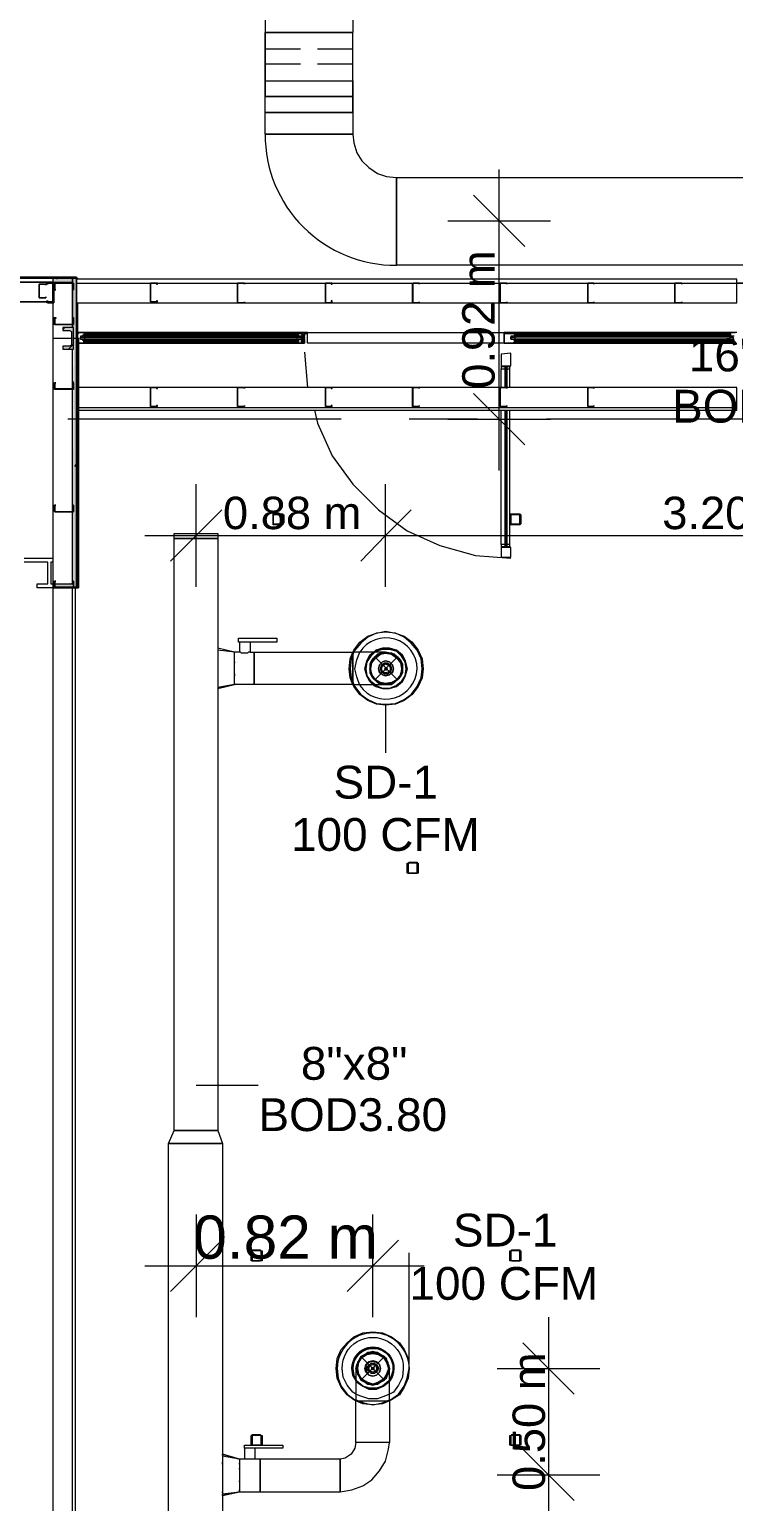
# Model space of a CAD drawing. Header units: metres. Extents: x 29 to 268, y -7 to 151.
# Drawn here: x 60.26 to 63.52, y 28.98 to 35.82 of the extents above; entities that cross this region are included whole.
import ezdxf

# ---------------------------------------------------------------- set-up
doc = ezdxf.new("R2010")
doc.units = ezdxf.units.M
doc.layers.add('HVAC - Ductos', color=5, linetype='Continuous', lineweight=50)
doc.layers.add('PDF2_Geometry', color=7, linetype='Continuous', true_color=0xaaaaaa)
doc.layers.add('PDF2_Solid Fills', color=7, linetype='Continuous', true_color=0xffffff)
doc.layers.add('PDF2_Text', color=7, linetype='Continuous')
doc.styles.add('PDF Helvetica', font='')
doc.styles.get('PDF Helvetica').set_extended_font_data('Helvetica')

msp = doc.modelspace()

# ---------------------------------------------------------------- hatches: boundary and pattern name
at = {"layer": 'PDF2_Solid Fills', "lineweight": 0, "transparency": 33554559}
for points in [[(60.4605, 34.6413), (60.4605, 34.3846), (60.4742, 34.3846), (60.4742, 34.6641), (60.3642, 34.6641), (60.3642, 34.6459), (60.4559, 34.6459)], [(60.4605, 34.6413), (60.4605, 34.3846), (60.4742, 34.3846), (60.4742, 34.6641), (60.4559, 34.6641), (60.4559, 34.6413)], [(60.4421, 34.3525), (60.41, 34.3479), (60.41, 34.3342), (60.4604, 34.3342), (60.4604, 34.435), (60.41, 34.435), (60.41, 34.4213), (60.4513, 34.4213), (60.4513, 34.3525)], [(60.3733, 33.2296), (60.4742, 33.2296), (60.4742, 34.3845), (60.4605, 34.3845), (60.4559, 33.2479), (60.3642, 33.2433), (60.3642, 33.225)]]:
    msp.add_hatch(color=256, dxfattribs=at).paths.add_polyline_path(points)

# ---------------------------------------------------------------- linework, layer by layer
at = {"layer": 'HVAC - Ductos', "lineweight": 0}
for points in [[(61.3496, 36.085), (61.7575, 36.085), (61.7575, 35.8055)], [(61.3496, 36.085), (61.3496, 35.8055)], [(61.3496, 35.5809), (61.3496, 35.6496), (61.3496, 35.7275), (61.3496, 35.8055), (61.7575, 35.8055)], [(61.7575, 35.5809), (61.7575, 35.6496), (61.7575, 35.7275), (61.7575, 35.8055)], [(61.5146, 35.7275), (61.3496, 35.7275)], [(61.7575, 35.7275), (61.5925, 35.7275)], [(61.5146, 35.6587), (61.3496, 35.6587)], [(61.7575, 35.6587), (61.5925, 35.6587)], [(61.3496, 35.5075), (61.7575, 35.5075), (61.7575, 35.5809)], [(61.3496, 35.5809), (61.3496, 35.5075)], [(61.3496, 35.4342), (61.3496, 35.5075), (61.3496, 35.5809)], [(61.7575, 35.4342), (61.7575, 35.5075), (61.7575, 35.5809)], [(61.7575, 35.5075), (61.7575, 35.4709), (61.7575, 35.4342), (61.3496, 35.4342), (61.3496, 35.4709), (61.3496, 35.5075)], [(61.3496, 35.3333), (61.7575, 35.3333)], [(61.7575, 35.3333), (61.7621, 35.2921), (61.7759, 35.2463), (61.7988, 35.2096), (61.8309, 35.1775), (61.8721, 35.15), (61.9134, 35.1363), (61.9592, 35.1317)], [(62.4359, 33.7704), (62.4359, 35.1683)], [(61.9592, 35.1317), (61.9592, 34.7237)], [(62.3167, 35.0491), (62.4359, 34.93), (62.5551, 34.8109)], [(62.1975, 34.93), (62.4359, 34.93), (62.6743, 34.93)], [(62.3167, 34.1279), (62.4359, 34.0087), (62.5551, 33.8896)], [(62.1975, 34.0087), (62.4359, 34.0087), (62.6743, 34.0087)], [(61.0288, 33.2296), (61.0288, 33.4679), (61.0288, 33.7063)], [(61.9088, 33.2296), (61.9088, 33.4679), (61.9088, 33.7063)], [(61.1479, 33.5871), (61.0288, 33.4679), (60.9096, 33.3487)], [(62.0279, 33.5871), (61.9088, 33.4679), (61.7942, 33.3487)], [(60.7904, 33.4679), (61.9088, 33.4679), (65.3463, 33.4679)], [(61.2809, 32.9729), (61.2809, 32.9271), (61.2992, 32.9271), (61.2992, 32.9225), (61.2992, 32.9179), (61.2992, 32.9041), (61.2992, 32.8904), (61.2992, 32.8721), (61.2992, 32.8491), (61.2992, 32.8308), (61.2992, 32.8125), (61.2992, 32.7987), (61.2992, 32.785), (61.2992, 32.7758), (61.2992, 32.785), (61.2992, 32.7987), (61.2992, 32.8125), (61.2992, 32.8308), (61.2992, 32.8491), (61.2992, 32.8721), (61.2992, 32.8904), (61.2992, 32.9041), (61.2992, 32.9179), (61.2992, 32.9225), (61.2992, 32.9271), (61.7575, 32.9271), (61.7621, 32.9362), (61.7896, 32.9729), (61.8263, 33.0004), (61.8675, 33.0141), (61.9088, 33.0233), (61.9547, 33.0141), (61.9959, 33.0004), (62.0325, 32.9729), (62.06, 32.9362), (62.0784, 32.895), (62.0829, 32.8491), (62.0784, 32.8079), (62.06, 32.7667), (62.0325, 32.7299), (61.9959, 32.7025), (61.9547, 32.6842), (61.9088, 32.6796), (61.8675, 32.6842), (61.8263, 32.7025), (61.7896, 32.7299), (61.7621, 32.7667), (61.7575, 32.7758), (61.2992, 32.7758), (61.2075, 32.7758), (61.2075, 32.785), (61.2075, 32.7987), (61.2075, 32.8125), (61.2075, 32.8308), (61.2075, 32.8491), (61.2075, 32.8721), (61.2075, 32.8904), (61.2075, 32.9041), (61.2075, 32.9179), (61.2075, 32.9225), (61.2075, 32.9271), (61.1297, 32.9454), (61.1297, 32.9408)], [(61.2763, 32.9729), (61.2717, 32.9729), (61.2671, 32.9729), (61.2625, 32.9729), (61.2534, 32.9729), (61.2488, 32.9729), (61.2396, 32.9729), (61.235, 32.9729), (61.2305, 32.9729), (61.2305, 32.9271), (61.2075, 32.9271), (61.1297, 32.9362)], [(61.7621, 32.7758), (61.7667, 32.7667), (61.7942, 32.7299), (61.8263, 32.7071), (61.8675, 32.6888), (61.9088, 32.6842), (61.9547, 32.6888), (61.9959, 32.7071), (62.0279, 32.7299), (62.0555, 32.7667), (62.0738, 32.8079), (62.0784, 32.8491), (62.0738, 32.895), (62.0555, 32.9362), (62.0279, 32.9683), (61.9959, 32.9958), (61.9547, 33.0141), (61.9088, 33.0187), (61.8675, 33.0141), (61.8263, 32.9958), (61.7942, 32.9683), (61.7667, 32.9362), (61.7621, 32.9271)], [(61.2075, 32.9271), (61.1297, 32.9454), (61.1297, 32.9408), (61.1297, 32.9362), (61.1297, 32.9271)], [(61.1297, 32.9225), (61.1297, 32.9041), (61.1297, 32.8995), (61.1297, 32.895), (61.1297, 32.8858), (61.1297, 32.8721), (61.1297, 32.8675)], [(61.2809, 32.9271), (61.2763, 32.9271), (61.2717, 32.9271), (61.2671, 32.9225), (61.2579, 32.9225), (61.2488, 32.9225), (61.2396, 32.9225), (61.235, 32.9271), (61.2305, 32.9271)], [(61.7575, 32.7758), (61.7438, 32.8079), (61.7392, 32.8491), (61.7438, 32.895), (61.7575, 32.9271)], [(61.7621, 32.9271), (61.7484, 32.895), (61.7438, 32.8491), (61.7484, 32.8079), (61.7621, 32.7758)], [(61.9088, 32.9271), (61.9042, 32.9271), (61.8859, 32.9271), (61.8584, 32.9271), (61.8217, 32.9271), (61.7759, 32.9271), (61.7575, 32.9271), (61.7575, 32.9225), (61.7575, 32.9179), (61.7575, 32.9041), (61.7575, 32.8904), (61.7575, 32.8721), (61.7575, 32.8491), (61.7575, 32.8308), (61.7575, 32.8125), (61.7575, 32.7987), (61.7575, 32.785), (61.7575, 32.7758), (61.8034, 32.7758), (61.8401, 32.7758), (61.8767, 32.7758), (61.8996, 32.7758), (61.9088, 32.7758), (61.9042, 32.7758), (61.9088, 32.7758), (61.9317, 32.7758), (61.9501, 32.785), (61.9638, 32.7987), (61.9775, 32.8125), (61.9867, 32.8308), (61.9867, 32.8491), (61.9867, 32.8721), (61.9775, 32.8904), (61.9638, 32.9041), (61.9501, 32.9179), (61.9317, 32.9225), (61.9088, 32.9271), (61.9042, 32.9271), (61.9088, 32.9271), (61.9317, 32.9225), (61.9501, 32.9179), (61.9638, 32.9041), (61.9775, 32.8904), (61.9867, 32.8721), (61.9867, 32.8491), (61.9867, 32.8308), (61.9775, 32.8125), (61.9638, 32.7987), (61.9501, 32.785), (61.9317, 32.7758), (61.9088, 32.7758)], [(61.7575, 32.7758), (61.7575, 32.785), (61.7575, 32.7987), (61.7575, 32.8125), (61.7575, 32.8308), (61.7575, 32.8491), (61.7575, 32.8721), (61.7575, 32.8904), (61.7575, 32.9041), (61.7575, 32.9179), (61.7575, 32.9225), (61.7575, 32.9271)], [(61.7896, 32.7712), (61.7759, 32.8125), (61.7667, 32.8491), (61.7759, 32.8904), (61.7896, 32.9271)], [(61.8401, 32.8767), (61.8401, 32.8812), (61.8447, 32.8812), (61.8584, 32.9041), (61.8447, 32.8904), (61.8355, 32.8721), (61.8355, 32.8491), (61.8355, 32.8308), (61.8447, 32.8125), (61.8584, 32.7987), (61.8721, 32.785), (61.8904, 32.7758), (61.9042, 32.7758)], [(61.8813, 32.785), (61.8584, 32.7987), (61.8447, 32.8217), (61.8401, 32.8491), (61.8447, 32.8767), (61.8629, 32.8995), (61.8859, 32.9179), (61.9088, 32.9225), (61.9363, 32.9179), (61.9592, 32.8995), (61.9775, 32.8767), (61.9821, 32.8491), (61.9775, 32.8217), (61.9592, 32.7987), (61.9363, 32.785), (61.9088, 32.7804), (61.8859, 32.785), (61.8629, 32.7987), (61.8447, 32.8217)], [(61.9042, 32.9271), (61.8904, 32.9225), (61.8721, 32.9179), (61.8584, 32.9041), (61.8813, 32.9179), (61.8813, 32.9225), (61.8859, 32.9225)], [(61.8859, 32.9179), (61.9088, 32.9225), (61.9363, 32.9179)], [(61.9317, 32.9225), (61.9317, 32.9225)], [(61.9317, 32.9225), (61.9317, 32.9225)], [(61.9363, 32.9225), (61.9409, 32.9225), (61.9409, 32.9179)], [(61.9409, 32.9179), (61.9638, 32.9041), (61.9775, 32.8812)], [(61.9638, 32.9041), (61.9638, 32.9041)], [(61.1297, 32.8629), (61.1297, 32.84), (61.1297, 32.8354), (61.1297, 32.8308), (61.1297, 32.8171), (61.1297, 32.8079), (61.1297, 32.8033)], [(61.8447, 32.8262), (61.8355, 32.8491), (61.8447, 32.8767)], [(61.9775, 32.8812), (61.9821, 32.8812), (61.9821, 32.8767)], [(61.9775, 32.8767), (61.9867, 32.8491), (61.9775, 32.8262)], [(61.1297, 32.7987), (61.1297, 32.7804)], [(61.2075, 32.7758), (61.2075, 32.7804), (61.2075, 32.7758), (61.1297, 32.7621)], [(61.1297, 32.7758), (61.1297, 32.7667), (61.1297, 32.7621), (61.1297, 32.7575)], [(61.1297, 32.7575), (61.2075, 32.7758), (61.1297, 32.7575)], [(61.1297, 32.7712), (61.1297, 32.7712)], [(61.1297, 32.7575), (61.1297, 32.7575)], [(61.8401, 32.8217), (61.8401, 32.8217)], [(61.8447, 32.8171), (61.8401, 32.8217)], [(61.8813, 32.7804), (61.8813, 32.7804)], [(61.9363, 32.7804), (61.9088, 32.7758), (61.8859, 32.7804), (61.8813, 32.7804)], [(61.9088, 32.7758), (61.9088, 32.7758)], [(61.9317, 32.7758), (61.9317, 32.7758)], [(61.9317, 32.7758), (61.9317, 32.7758)], [(61.9409, 32.7804), (61.9363, 32.7804)], [(61.9775, 32.8217), (61.9638, 32.7987), (61.9409, 32.785)], [(61.9821, 32.8217), (61.9775, 32.8171)], [(61.9088, 32.6796), (61.9088, 32.4595)], [(61.0288, 30.915), (61.3175, 30.915)], [(61.0288, 30.3146), (61.0288, 30.0762), (61.0288, 29.8379)], [(61.8492, 29.8379), (61.8492, 30.0762), (61.8492, 30.3146)], [(61.1479, 30.1954), (61.0288, 30.0762), (60.9096, 29.957)], [(61.9684, 30.1954), (61.8492, 30.0762), (61.7301, 29.957)], [(61.9271, 29.4529), (61.9317, 29.4529), (61.9684, 29.4804), (61.9959, 29.517), (62.0096, 29.5537), (62.0188, 29.5995), (62.0188, 30.1358)], [(60.7904, 30.0762), (62.0875, 30.0762)], [(62.6651, 29.8379), (62.6651, 29.1046), (62.6651, 26.0382), (62.6651, 24.5716)], [(62.7842, 29.4804), (62.6651, 29.5995), (62.5459, 29.7187)], [(61.7713, 29.4483), (61.7759, 29.4483), (61.785, 29.4483), (61.7942, 29.4483), (61.8125, 29.4483), (61.8309, 29.4483), (61.8492, 29.4483), (61.8675, 29.4483), (61.8859, 29.4483), (61.9042, 29.4483), (61.9134, 29.4483), (61.9225, 29.4483), (61.9271, 29.4483), (61.9271, 29.4896), (61.9271, 29.5308), (61.9271, 29.5629), (61.9271, 29.5858), (61.9271, 29.5995), (61.9271, 29.595), (61.9271, 29.5995), (61.9225, 29.6179), (61.9134, 29.6362), (61.9042, 29.6546), (61.8859, 29.6638), (61.8675, 29.6729), (61.8492, 29.6775), (61.8309, 29.6729), (61.8125, 29.6638), (61.7942, 29.6546), (61.785, 29.6362), (61.7759, 29.6179), (61.7713, 29.5995), (61.7759, 29.595), (61.7713, 29.5995), (61.7759, 29.6179), (61.785, 29.6362), (61.7942, 29.6546), (61.8125, 29.6638), (61.8309, 29.6729), (61.8492, 29.6775), (61.8675, 29.6729), (61.8859, 29.6638), (61.9042, 29.6546), (61.9134, 29.6362), (61.9225, 29.6179), (61.9271, 29.5995)], [(61.9225, 29.572), (61.9179, 29.572), (61.9179, 29.5674), (61.8996, 29.5491), (61.8859, 29.5354), (61.8675, 29.5262), (61.8492, 29.5262), (61.8309, 29.5262), (61.8125, 29.5354), (61.7988, 29.5491), (61.785, 29.5629), (61.7805, 29.5812), (61.7759, 29.5995), (61.7805, 29.6179), (61.785, 29.6362), (61.7988, 29.65), (61.8125, 29.6638), (61.8309, 29.6683), (61.8492, 29.6729), (61.8675, 29.6683), (61.8859, 29.6638), (61.8996, 29.65), (61.9134, 29.6362), (61.9225, 29.6179), (61.9225, 29.5995), (61.9225, 29.5812), (61.9134, 29.5629), (61.8996, 29.5491), (61.8813, 29.5308), (61.8767, 29.5308), (61.8767, 29.5262)], [(61.7805, 29.5674), (61.7805, 29.572), (61.7759, 29.5995), (61.7805, 29.6225)], [(61.7805, 29.627), (61.7805, 29.6316)], [(61.785, 29.6316), (61.7988, 29.65), (61.8171, 29.6638)], [(61.8171, 29.6683), (61.8217, 29.6683)], [(61.8263, 29.6683), (61.8492, 29.6729), (61.8767, 29.6683)], [(61.8767, 29.6683), (61.8813, 29.6683)], [(61.8813, 29.6638), (61.8996, 29.65), (61.9179, 29.6316)], [(61.9179, 29.6316), (61.9179, 29.627), (61.9225, 29.627)], [(61.9179, 29.6225), (61.9225, 29.5995), (61.9179, 29.572)], [(61.7713, 29.5995), (61.7713, 29.595), (61.7713, 29.5766), (61.7713, 29.5446), (61.7713, 29.5079), (61.7713, 29.4666), (61.7713, 29.4483), (61.7759, 29.4483), (61.785, 29.4483), (61.7942, 29.4483), (61.8125, 29.4483), (61.8309, 29.4483), (61.8492, 29.4483), (61.8675, 29.4483), (61.8859, 29.4483), (61.9042, 29.4483), (61.9134, 29.4483), (61.9225, 29.4483), (61.9271, 29.4483)], [(61.7759, 29.595), (61.7759, 29.5812), (61.785, 29.5629), (61.7942, 29.5446), (61.8125, 29.5354), (61.8309, 29.5262), (61.8492, 29.5216), (61.8675, 29.5262), (61.8859, 29.5354), (61.9042, 29.5446), (61.9134, 29.5629), (61.9225, 29.5812), (61.9271, 29.595)], [(61.7805, 29.572), (61.7805, 29.572)], [(61.8217, 29.5262), (61.8217, 29.5308), (61.8171, 29.5308), (61.7988, 29.5491), (61.785, 29.5674)], [(61.9271, 29.5995), (61.9271, 29.5995)], [(62.4267, 29.5995), (62.6651, 29.5995), (62.9034, 29.5995)], [(61.9271, 29.4804), (61.9088, 29.4712), (61.8721, 29.4574), (61.8309, 29.4574), (61.7896, 29.4712), (61.7713, 29.4804)], [(61.8767, 29.5308), (61.8492, 29.5262), (61.8263, 29.5308)], [(61.7713, 29.4529), (61.8079, 29.4391), (61.8492, 29.4299), (61.895, 29.4391), (61.9271, 29.4529)], [(61.9271, 29.4483), (61.895, 29.4345), (61.8492, 29.4299), (61.8034, 29.4345), (61.7713, 29.4483)], [(61.2305, 29.0312), (61.2305, 29.0266), (61.3267, 29.0266), (61.3267, 29.0312), (61.3267, 29.0358), (61.3267, 29.0495), (61.3267, 29.0679), (61.3267, 29.0862), (61.3267, 29.1046), (61.3267, 29.1229), (61.3267, 29.1412), (61.3267, 29.1595), (61.3267, 29.1687), (61.3267, 29.1779), (61.3267, 29.1687), (61.3267, 29.1595), (61.3267, 29.1412), (61.3267, 29.1229), (61.3267, 29.1046), (61.3267, 29.0862), (61.3267, 29.0679), (61.3267, 29.0495), (61.3267, 29.0358), (61.3267, 29.0312), (61.3267, 29.0266), (61.6979, 29.0266), (61.6979, 29.0312), (61.6979, 29.0358), (61.6979, 29.0495), (61.6979, 29.0679), (61.6979, 29.0862), (61.6979, 29.1046), (61.6979, 29.1229), (61.6979, 29.1412), (61.6979, 29.1595), (61.6979, 29.1687), (61.6979, 29.1779), (61.3267, 29.1779), (61.3038, 29.1779), (61.3038, 29.2283), (61.2992, 29.2283), (61.2901, 29.2283), (61.2855, 29.2283), (61.2809, 29.2283), (61.2717, 29.2283), (61.2671, 29.2283), (61.2625, 29.2283), (61.2579, 29.2283), (61.2534, 29.2283), (61.2534, 29.1779), (61.2305, 29.1779), (61.2305, 29.1733), (61.2305, 29.1687), (61.2305, 29.1595), (61.2305, 29.1412), (61.2305, 29.1229), (61.2305, 29.1046), (61.2305, 29.0862), (61.2305, 29.0679), (61.2305, 29.0495), (61.2305, 29.0358), (61.2305, 29.0312), (61.2305, 29.0358)], [(62.7842, 28.9854), (62.6651, 29.1046), (62.5459, 29.2237)], [(61.2305, 29.1779), (61.1525, 29.1916), (61.1525, 29.187), (61.1525, 29.1779)], [(61.1525, 29.1733), (61.1525, 29.1595), (61.1525, 29.1549), (61.1525, 29.1641)], [(61.1525, 29.1504), (61.1525, 29.1458), (61.1525, 29.1366), (61.1525, 29.1229), (61.1525, 29.1183), (61.1525, 29.1137), (61.1525, 29.0908)], [(61.3038, 29.1779), (61.2992, 29.1779), (61.2901, 29.1779), (61.2855, 29.1779), (61.2763, 29.1779), (61.2671, 29.1779), (61.2579, 29.1779), (61.2534, 29.1779)], [(61.1525, 29.0862), (61.1525, 29.0816), (61.1525, 29.0724), (61.1525, 29.0587), (61.1525, 29.0541), (61.1525, 29.0495), (61.1525, 29.0312), (61.1525, 29.0174), (61.2305, 29.0266)], [(62.4267, 29.1046), (62.6651, 29.1046), (62.9034, 29.1046)], [(61.1525, 29.0083), (61.2305, 29.0266), (61.1525, 29.0083)], [(61.1525, 29.022), (61.1525, 29.0266)]]:
    msp.add_lwpolyline(points, dxfattribs=at)
for points in [[(61.3496, 35.8055), (61.3496, 35.7642), (61.3496, 35.7275), (61.3496, 35.5809), (61.7575, 35.5809), (61.7575, 35.7275), (61.7575, 35.7642), (61.7575, 35.8055)], [(61.3496, 35.5809), (61.7575, 35.5809), (61.7575, 35.5075), (61.3496, 35.5075)], [(61.3496, 35.3333), (61.3496, 35.4342), (61.7575, 35.4342), (61.7575, 35.3333)], [(61.9592, 35.1317), (65.4243, 35.1317), (65.4243, 34.7237), (61.9592, 34.7237)], [(61.1297, 33.4541), (60.9279, 33.4541), (60.9279, 33.4771), (61.1297, 33.4771)], [(60.9279, 30.7041), (60.9279, 33.4541), (61.1297, 33.4541), (61.1297, 30.7041)], [(61.4047, 32.9912), (61.4047, 32.9729), (61.2259, 32.9729), (61.2259, 32.9912)], [(61.8355, 32.7896), (61.8217, 32.8171), (61.8125, 32.8491), (61.8217, 32.8858), (61.8355, 32.9133), (61.8538, 32.9271), (61.8355, 32.9133), (61.8217, 32.8858), (61.8125, 32.8491), (61.8217, 32.8171), (61.8355, 32.7896), (61.8538, 32.7712)], [(61.8401, 32.9087), (61.8217, 32.8812), (61.8401, 32.9087), (61.8584, 32.9271)], [(61.9821, 32.8308), (61.9729, 32.8125), (61.9638, 32.7987), (61.9501, 32.785), (61.9317, 32.7804), (61.9088, 32.7758), (61.8904, 32.7804), (61.8721, 32.785), (61.8584, 32.7987), (61.8492, 32.8125), (61.8401, 32.8308), (61.8355, 32.8491), (61.8401, 32.8675), (61.8492, 32.8858), (61.8584, 32.9041), (61.8721, 32.9133), (61.8904, 32.9225), (61.9088, 32.9225), (61.9317, 32.9225), (61.9501, 32.9133), (61.9638, 32.9041), (61.9729, 32.8858), (61.9821, 32.8675), (61.9867, 32.8491)], [(61.8538, 32.7712), (61.8629, 32.7667), (61.895, 32.7575), (61.9271, 32.7575), (61.9592, 32.7667), (61.9867, 32.7896), (62.0005, 32.8171), (62.0096, 32.8491), (62.0005, 32.8858), (61.9867, 32.9133), (61.9592, 32.9362), (61.9271, 32.9454), (61.895, 32.9454), (61.8629, 32.9362), (61.8538, 32.9271), (61.8629, 32.9362), (61.895, 32.9454), (61.9271, 32.9454), (61.9592, 32.9362), (61.9867, 32.9133), (62.0005, 32.8858), (62.0096, 32.8491), (62.0005, 32.8171), (61.9867, 32.7896), (61.9592, 32.7667), (61.9271, 32.7575), (61.895, 32.7575), (61.8629, 32.7667)], [(61.8584, 32.9271), (61.8629, 32.9317), (61.895, 32.9408), (61.9271, 32.9408), (61.9592, 32.9317), (61.9821, 32.9087), (62.0005, 32.8812), (62.0051, 32.8491), (62.0005, 32.8171), (61.9821, 32.7896), (61.9592, 32.7712), (61.9271, 32.7575), (61.895, 32.7575), (61.8629, 32.7712), (61.8584, 32.7758), (61.8629, 32.7712), (61.895, 32.7575), (61.9271, 32.7575), (61.9592, 32.7712), (61.9821, 32.7896), (62.0005, 32.8171), (62.0051, 32.8491), (62.0005, 32.8812), (61.9821, 32.9087), (61.9592, 32.9317), (61.9271, 32.9408), (61.895, 32.9408), (61.8629, 32.9317)], [(61.2075, 32.8767), (61.2075, 32.8812)], [(61.2075, 32.8171), (61.2075, 32.8217), (61.2075, 32.8262), (61.2075, 32.8217)], [(61.8171, 32.8491), (61.8217, 32.8171), (61.8401, 32.7896), (61.8584, 32.7758), (61.8401, 32.7896), (61.8217, 32.8171), (61.8171, 32.8491), (61.8217, 32.8812)], [(61.8813, 32.8675), (61.8767, 32.8491), (61.8813, 32.8675), (61.895, 32.8812), (61.9088, 32.8858), (61.9271, 32.8812), (61.9409, 32.8675), (61.9455, 32.8491), (61.9409, 32.8675), (61.9271, 32.8812), (61.9088, 32.8858), (61.895, 32.8812)], [(61.9409, 32.8354), (61.9455, 32.8491), (61.9409, 32.8308), (61.9271, 32.8217), (61.9088, 32.8171), (61.895, 32.8217), (61.8813, 32.8308), (61.8767, 32.8491), (61.8813, 32.8354), (61.895, 32.8217), (61.9088, 32.8171), (61.9271, 32.8217)], [(61.8904, 32.8629), (61.8859, 32.8491), (61.8904, 32.8675), (61.9042, 32.8767), (61.9179, 32.8767), (61.9317, 32.8675), (61.9363, 32.8491), (61.9317, 32.8629), (61.9179, 32.8721), (61.9042, 32.8721)], [(61.9317, 32.8354), (61.9363, 32.8491), (61.9317, 32.8354), (61.9179, 32.8262), (61.9042, 32.8262), (61.8904, 32.8354), (61.8859, 32.8491), (61.8904, 32.8354), (61.9042, 32.8262), (61.9179, 32.8262)], [(61.9271, 32.8354), (61.9088, 32.8308), (61.895, 32.8354), (61.8904, 32.8491), (61.895, 32.8629), (61.9088, 32.8721), (61.9271, 32.8629), (61.9317, 32.8491)], [(61.9088, 32.8537), (61.9042, 32.8491), (61.9088, 32.8537), (61.9134, 32.8537), (61.9179, 32.8491), (61.9134, 32.8537)], [(61.9134, 32.8446), (61.9179, 32.8491), (61.9134, 32.8446), (61.9088, 32.8446), (61.9042, 32.8491), (61.9088, 32.8446)], [(60.9005, 30.6446), (60.9279, 30.7041), (61.1297, 30.7041), (61.1525, 30.6446)], [(60.9005, 27.152), (60.9005, 30.6446), (61.1525, 30.6446), (61.1525, 27.152)], [(61.7713, 29.2558), (61.7713, 29.4483), (61.7621, 29.4529), (61.7301, 29.4758), (61.7025, 29.5124), (61.6842, 29.5537), (61.6797, 29.5995), (61.6842, 29.6454), (61.7025, 29.6866), (61.7301, 29.7187), (61.7621, 29.7462), (61.8034, 29.7646), (61.8492, 29.7692), (61.895, 29.7646), (61.9363, 29.7462), (61.9729, 29.7187), (61.9959, 29.6866), (62.0142, 29.6454), (62.0188, 29.5995), (62.0142, 29.5537), (61.9959, 29.5124), (61.9729, 29.4758), (61.9363, 29.4529), (61.9271, 29.4483), (61.9271, 29.2558), (61.9225, 29.2558), (61.9134, 29.2558), (61.9042, 29.2558), (61.8859, 29.2558), (61.8675, 29.2558), (61.8492, 29.2558), (61.8309, 29.2558), (61.8125, 29.2558), (61.7942, 29.2558), (61.785, 29.2558), (61.7759, 29.2558)], [(61.9134, 29.572), (61.8996, 29.5491), (61.8767, 29.5354), (61.8492, 29.5262), (61.8217, 29.5354), (61.7988, 29.5491), (61.785, 29.572), (61.7805, 29.5995), (61.785, 29.627), (61.7988, 29.65), (61.8217, 29.6638), (61.8492, 29.6683), (61.8767, 29.6638), (61.8996, 29.65), (61.9134, 29.627), (61.9225, 29.5995)], [(61.8813, 29.5812), (61.8859, 29.5995), (61.8813, 29.5812), (61.8675, 29.5674), (61.8492, 29.5629), (61.8309, 29.5674), (61.8171, 29.5812), (61.8125, 29.5995), (61.8171, 29.6179), (61.8309, 29.6316), (61.8492, 29.6362), (61.8675, 29.6316), (61.8813, 29.6179), (61.8859, 29.5995), (61.8813, 29.6179), (61.8675, 29.627), (61.8492, 29.6316), (61.8309, 29.627), (61.8217, 29.6179), (61.8171, 29.5995), (61.8217, 29.5812), (61.8309, 29.5674), (61.8492, 29.5629), (61.8675, 29.5674)], [(61.8675, 29.5858), (61.8767, 29.5995), (61.8721, 29.5858), (61.8584, 29.5766), (61.8401, 29.5766), (61.8309, 29.5858), (61.8217, 29.5995), (61.8309, 29.6133), (61.8401, 29.6225), (61.8584, 29.6225), (61.8721, 29.6133), (61.8767, 29.5995), (61.8675, 29.6133), (61.8584, 29.6225), (61.8401, 29.6225), (61.8309, 29.6133), (61.8263, 29.5995), (61.8309, 29.5858), (61.8401, 29.5766), (61.8584, 29.5766)], [(61.8629, 29.5858), (61.8492, 29.5812), (61.8355, 29.5858), (61.8309, 29.5995), (61.8355, 29.6133), (61.8492, 29.6179), (61.8629, 29.6133), (61.8675, 29.5995)], [(61.7529, 29.5995), (61.7575, 29.5674), (61.7713, 29.5446), (61.7575, 29.5674)], [(61.7759, 29.54), (61.8034, 29.517), (61.8355, 29.5079), (61.8675, 29.5079), (61.895, 29.517), (61.9225, 29.54), (61.9271, 29.5446), (61.9225, 29.54), (61.895, 29.517), (61.8675, 29.5079), (61.8355, 29.5079), (61.8034, 29.517), (61.7759, 29.54), (61.7713, 29.5491)], [(61.9225, 29.5354), (61.8996, 29.517), (61.8675, 29.5033), (61.8309, 29.5033), (61.8034, 29.517), (61.7759, 29.5354), (61.7713, 29.5446), (61.7759, 29.5354), (61.8034, 29.517), (61.8309, 29.5033), (61.8675, 29.5033), (61.8996, 29.517), (61.9225, 29.5354), (61.9271, 29.54)], [(61.8492, 29.6041), (61.8447, 29.5995), (61.8447, 29.6041), (61.8538, 29.6041), (61.8538, 29.5995), (61.8538, 29.6041)], [(61.8538, 29.595), (61.8538, 29.5995), (61.8538, 29.595), (61.8447, 29.595), (61.8447, 29.5995), (61.8492, 29.595)], [(61.1525, 29.2008), (61.2305, 29.1779), (61.1525, 29.2008), (61.1525, 29.1962)], [(61.4321, 29.242), (61.4321, 29.2283), (61.2534, 29.2283), (61.2534, 29.242)], [(61.9271, 29.2558), (61.9225, 29.2558), (61.9134, 29.2558), (61.9042, 29.2558), (61.8859, 29.2558), (61.8675, 29.2558), (61.8492, 29.2558), (61.8309, 29.2558), (61.8125, 29.2558), (61.7942, 29.2558), (61.785, 29.2558), (61.7759, 29.2558), (61.7713, 29.2558), (61.7667, 29.2283), (61.7484, 29.2008), (61.7209, 29.1824), (61.6979, 29.1779), (61.6979, 29.1687), (61.6979, 29.1595), (61.6979, 29.1412), (61.6979, 29.1229), (61.6979, 29.1046), (61.6979, 29.0862), (61.6979, 29.0679), (61.6979, 29.0495), (61.6979, 29.0358), (61.6979, 29.0312), (61.6979, 29.0266), (61.7529, 29.0358), (61.8034, 29.0541), (61.8447, 29.0816), (61.8813, 29.1229), (61.9088, 29.1687), (61.9225, 29.2237)], [(61.2305, 29.1549), (61.2305, 29.1595)], [(61.2305, 29.132), (61.2305, 29.1366)], [(61.2305, 29.0724), (61.2305, 29.077)], [(61.1525, 29.0129), (61.1525, 29.0083)]]:
    msp.add_lwpolyline(points, close=True, dxfattribs=at)
for points in [[(61.7896, 32.7712, 0.720793), (62.0555, 32.8491, 0.743371), (61.7896, 32.9271)], [(62.0188, 29.5995, 0.986774), (61.6842, 29.5995), (61.6888, 29.5537), (61.7025, 29.517), (61.7301, 29.4804), (61.7667, 29.4529), (61.7713, 29.4529)], [(61.7713, 29.4804), (61.7575, 29.4896), (61.7301, 29.5216), (61.7117, 29.5583), (61.7071, 29.5995, -1.01333), (61.9913, 29.5995), (61.9867, 29.5583), (61.9684, 29.5216), (61.9455, 29.4896), (61.9271, 29.4804)]]:
    msp.add_lwpolyline(points, format="xyb", dxfattribs=at)
msp.add_lwpolyline([(61.9455, 29.5995, 1.018637), (61.7529, 29.5995, -1.404949), (61.9271, 29.54), (61.9409, 29.5674), (61.9455, 29.5995), (61.9363, 29.5674), (61.9271, 29.5446, 1.368978), (61.7575, 29.5995), (61.7621, 29.5674), (61.7713, 29.5491, -1.315511)], format="xyb", close=True, dxfattribs=at)
at = {"layer": 'HVAC - Ductos', "color": 7, "lineweight": 0}
msp.add_arc((61.9559, 35.33), 0.6063, 179.68682, 270.31318, dxfattribs=at)
at = {"layer": 'PDF2_Geometry', "lineweight": 0}
for points in [[(59.6721, 34.6687), (60.4742, 34.6687), (59.6721, 34.6687)], [(60.4559, 34.6641), (60.3642, 34.6641), (59.6721, 34.6641), (60.4742, 34.6641), (59.6721, 34.6641)], [(59.6721, 34.6641), (60.3642, 34.6641), (60.3642, 34.6413), (60.3642, 34.5541), (60.3642, 34.6413), (60.3642, 34.6459), (60.4559, 34.6459), (60.4559, 34.6413), (60.4559, 34.4487), (60.4559, 34.435), (60.4559, 34.4487), (60.4559, 34.6413), (60.4559, 34.6641), (60.3642, 34.6641), (60.3642, 34.6413), (60.3642, 34.5496), (60.3642, 34.3845), (60.4513, 34.3845)], [(59.6721, 34.6459), (60.3642, 34.6459), (59.6904, 34.6459)], [(60.3001, 34.6367), (60.3001, 34.6367)], [(60.3001, 34.6367), (60.3001, 34.6367)], [(60.3321, 34.6321), (60.3321, 34.6321)], [(60.3642, 34.6641), (60.3642, 34.6641)], [(60.3688, 34.6413), (60.3688, 34.6413)], [(60.3688, 34.6413), (60.3688, 34.6413)], [(60.3733, 34.6413), (60.3733, 34.6413)], [(60.3779, 34.6092), (60.3779, 34.6092)], [(60.4605, 34.3845), (60.4742, 34.3845), (60.4742, 34.6641), (60.4559, 34.6641), (60.4559, 34.6413), (60.4559, 34.4487), (60.4559, 34.435)], [(60.4559, 34.6092), (60.4559, 34.6092)], [(60.4605, 34.6413), (60.4605, 34.6413)], [(60.4605, 34.6413), (60.4605, 34.6413)], [(60.4742, 34.6641), (60.4742, 34.3845), (60.4742, 34.6641), (60.4742, 34.3845), (60.4742, 33.225), (60.4788, 33.225), (60.4833, 33.225), (60.4788, 33.225), (60.4742, 33.225)], [(60.4742, 34.6413), (63.5404, 34.6413), (63.6459, 34.6413), (63.5404, 34.6413)], [(60.3642, 34.5541), (59.7913, 34.5541)], [(59.7913, 34.5541), (60.3642, 34.5541)], [(60.3321, 34.5771), (60.3321, 34.5771)], [(60.3688, 34.5496), (60.3688, 34.5496)], [(60.3688, 34.5496), (60.3688, 34.5496)], [(60.3733, 34.4487), (60.3733, 34.4487)], [(60.4605, 34.4487), (60.4605, 34.4487)], [(60.4605, 34.4487), (60.4605, 34.4487)], [(61.4963, 34.4121), (60.5109, 34.4121)], [(60.5109, 34.3983), (61.4963, 34.3983), (60.5109, 34.3983)], [(60.5109, 34.3983), (61.4963, 34.3983), (60.5109, 34.3983), (61.4963, 34.3983), (61.4963, 34.3937), (61.4963, 34.3891), (61.4963, 34.38), (61.4963, 34.3754), (60.5109, 34.3754), (60.5109, 34.38), (60.5109, 34.3754), (60.5109, 34.38), (60.5109, 34.3617), (61.4963, 34.3617), (60.5109, 34.3617), (60.5109, 34.3663), (61.4963, 34.3663), (60.5109, 34.3663), (60.5109, 34.3709), (61.4963, 34.3709), (60.5109, 34.3709), (60.5109, 34.3754), (61.4963, 34.3754)], [(61.4963, 34.4121), (61.4963, 34.4121)], [(62.5092, 34.4121), (62.5092, 34.4121)], [(63.5084, 34.3983), (63.5084, 34.4029), (62.5092, 34.4029), (63.5084, 34.4029), (63.5084, 34.4075), (62.5092, 34.4075), (63.5084, 34.4075), (63.5084, 34.4121), (62.5092, 34.4121), (63.5084, 34.4121), (62.5092, 34.4121), (63.5084, 34.4121), (63.5084, 34.3937), (62.5092, 34.3937), (63.5084, 34.3937), (63.5084, 34.3891), (62.5092, 34.3891)], [(63.5084, 34.3891), (63.5084, 34.3937), (63.5084, 34.4121), (62.5092, 34.4121)], [(62.5092, 34.3983), (63.5084, 34.3983), (62.5092, 34.3983)], [(63.5084, 34.4121), (63.5084, 34.4121)], [(63.5267, 34.3937), (63.5221, 34.3937), (63.513, 34.3937), (63.513, 34.3983), (63.5084, 34.3983), (63.5084, 34.4029), (63.513, 34.4029), (63.5084, 34.4029), (63.5084, 34.4075), (63.5084, 34.4121), (63.5313, 34.4121)], [(63.5404, 34.4121), (63.5084, 34.4121), (63.5084, 34.3891), (63.513, 34.3891), (63.513, 34.3937), (63.5084, 34.3937), (63.5084, 34.3983), (63.513, 34.3983), (63.513, 34.3891), (63.5221, 34.3891), (63.5221, 34.38), (63.513, 34.38), (63.513, 34.3754), (63.5084, 34.3754), (63.5084, 34.38), (63.513, 34.38), (63.5084, 34.38), (63.5084, 34.3617), (63.5404, 34.3617)], [(63.5084, 34.4075), (63.5084, 34.4075)], [(63.5084, 34.4029), (63.5084, 34.4029)], [(63.5084, 34.3983), (63.5084, 34.3983)], [(60.4559, 34.1508), (60.4559, 34.3342)], [(60.4605, 33.2296), (60.4742, 33.2296), (60.4742, 34.3845)], [(60.4788, 33.225), (60.4788, 34.3845), (60.4742, 34.3845), (60.4788, 34.3845), (60.4833, 34.3845)], [(60.4742, 34.3845), (60.4742, 33.225), (60.4742, 34.3845)], [(60.4833, 34.1554), (60.4833, 34.3617), (60.4833, 34.3845), (60.4833, 34.3617), (60.4833, 33.225), (60.4833, 34.05)], [(61.5146, 34.38), (61.4963, 34.38), (60.5109, 34.38), (60.4925, 34.38), (60.4925, 34.3891), (60.5109, 34.3891), (60.5109, 34.38), (61.4963, 34.38), (60.5109, 34.38), (61.4963, 34.38)], [(60.5109, 34.3937), (61.4963, 34.3937)], [(60.5109, 34.3891), (61.4963, 34.3891), (61.5146, 34.3891)], [(60.5109, 34.3709), (61.4963, 34.3709), (60.5109, 34.3709)], [(60.5109, 34.3709), (60.5109, 34.3617), (61.4963, 34.3617)], [(61.4963, 34.3617), (61.4963, 34.3617)], [(61.5192, 34.3891), (61.5192, 34.38)], [(62.5092, 34.38), (63.5084, 34.38), (62.5092, 34.38), (62.4909, 34.38), (62.4909, 34.3891), (62.5092, 34.3891), (62.5092, 34.38), (62.5092, 34.3754), (63.5084, 34.3754), (62.5092, 34.3754)], [(62.5092, 34.3709), (63.5084, 34.3709), (62.5092, 34.3709)], [(62.5092, 34.3617), (62.5092, 34.3617)], [(62.5092, 34.3617), (63.5084, 34.3617)], [(63.5084, 34.3937), (63.5084, 34.3937)], [(63.5084, 34.38), (63.5084, 34.38)], [(63.5313, 34.3617), (63.5084, 34.3617), (63.5084, 34.3709), (63.513, 34.3709), (63.5084, 34.3709), (63.5084, 34.3754), (63.513, 34.3754), (63.513, 34.3709), (63.513, 34.3754), (63.513, 34.38), (63.5221, 34.38), (63.5267, 34.38)], [(61.5329, 34.3204), (61.5467, 34.1554)], [(62.445, 34.1554), (62.445, 34.2425)], [(62.4634, 34.2517), (62.4634, 34.1554), (62.4634, 34.2517), (62.4725, 34.2517), (62.4725, 34.1554), (62.4725, 34.2517)], [(62.4863, 34.1554), (62.4863, 34.2425)], [(60.3733, 34.1508), (60.3733, 34.1508)], [(60.3733, 33.2433), (60.4559, 33.2433), (60.4559, 33.5779), (60.4559, 34.1463)], [(60.3779, 34.1783), (60.3779, 34.1783)], [(60.4559, 34.1783), (60.4559, 34.1783)], [(60.4605, 34.1508), (60.4605, 34.1508)], [(60.4833, 34.0638), (63.5404, 34.0638)], [(61.7025, 34.0087), (60.4329, 34.0087)], [(61.5788, 34.05), (61.5925, 33.9904), (61.6613, 33.8391), (61.7575, 33.7063), (61.8767, 33.5871), (62.0096, 33.4908), (62.1609, 33.4221), (62.3259, 33.3763), (62.4909, 33.3625)], [(62.335, 34.0087), (62.0188, 34.0087)], [(62.445, 33.4267), (62.445, 34.05)], [(62.4634, 33.4175), (62.4634, 34.05), (62.4634, 33.4175), (62.4725, 33.4175), (62.4725, 34.05), (62.4725, 33.4175)], [(62.4863, 33.5641), (62.4863, 34.05)], [(63.9255, 34.0087), (62.6559, 34.0087)], [(60.3779, 33.61), (60.3779, 33.61)], [(60.4559, 33.61), (60.4559, 33.61)], [(62.4863, 33.4267), (62.4863, 33.5275)], [(62.5321, 33.5641), (62.5321, 33.5641)], [(60.2313, 33.3625), (60.3642, 33.3625), (60.3642, 33.3442), (60.3551, 33.3442), (60.3551, 33.2433), (60.3642, 33.2433), (60.3642, 33.225), (60.2909, 33.225), (60.2909, 33.2433), (60.3413, 33.2433), (60.3413, 33.3442), (60.2313, 33.3442)], [(60.3642, 33.2433), (60.3688, 33.2433)], [(60.3779, 33.2571), (60.3779, 33.2571)], [(60.4559, 33.2571), (60.4559, 33.2571)], [(60.3642, 33.2296), (60.3733, 33.2296)], [(60.3642, 33.2296), (60.3642, 33.225)], [(60.4559, 26.052), (60.4559, 33.225), (60.3642, 33.225)], [(60.3733, 33.2296), (60.3733, 33.2296)], [(60.4605, 33.2296), (60.4605, 33.2296)]]:
    msp.add_lwpolyline(points, dxfattribs=at)
for points in [[(60.4788, 34.6641), (60.4742, 34.6641), (59.6721, 34.6641), (60.3642, 34.6641), (60.4559, 34.6641), (60.4742, 34.6641), (60.4788, 34.6641), (60.4788, 34.6596)], [(60.3001, 34.5725), (60.3001, 34.5771), (60.3001, 34.6367), (60.3321, 34.6367), (60.3321, 34.6321), (60.3321, 34.6367), (60.3001, 34.6367), (60.3001, 34.5771), (60.3001, 34.5725), (60.3321, 34.5725)], [(60.3688, 34.6413), (60.3688, 34.5496), (60.3367, 34.5496), (60.3367, 34.5587), (60.3413, 34.5587), (60.3413, 34.5496), (60.3688, 34.5496), (60.3688, 34.6413), (60.3413, 34.6413), (60.3413, 34.6367), (60.3367, 34.6367), (60.3367, 34.6413)], [(60.4742, 34.3845), (60.4742, 34.6641), (60.3642, 34.6641), (60.3642, 34.6459), (60.3642, 34.6413), (60.3642, 34.5496), (60.3642, 34.3845), (60.3642, 33.2433), (60.3642, 33.2296), (60.3642, 33.225), (60.4742, 33.225)], [(60.3688, 34.6413), (60.3733, 34.6413), (60.4605, 34.6413), (60.4605, 34.6092), (60.4559, 34.6092), (60.4605, 34.6092), (60.4605, 34.6413), (60.3733, 34.6413), (60.3733, 34.6092), (60.3779, 34.6092), (60.3688, 34.6092)], [(60.4742, 34.6641), (60.4742, 34.6687)], [(60.4788, 34.5496), (60.4788, 34.3845), (60.4742, 34.3845), (60.4742, 34.6641), (60.4742, 34.3845), (60.4788, 34.3845)], [(63.5404, 34.6596), (60.4742, 34.6596), (60.4742, 34.5496), (63.5404, 34.5496)], [(60.8501, 34.6413), (60.8179, 34.6413), (60.8179, 34.5541), (60.8501, 34.5541), (60.8501, 34.5587), (60.8455, 34.5587), (60.8455, 34.5541), (60.8179, 34.5541), (60.8179, 34.6413), (60.8455, 34.6413), (60.8455, 34.6367), (60.8501, 34.6367)], [(61.2534, 34.6413), (61.2259, 34.6413), (61.2213, 34.6413), (61.2213, 34.6367), (61.2213, 34.5541), (61.2213, 34.5496), (61.2259, 34.5496), (61.2534, 34.5496), (61.2534, 34.5541), (61.2534, 34.5496), (61.2259, 34.5496), (61.2213, 34.5496), (61.2213, 34.5541), (61.2213, 34.6367), (61.2213, 34.6413), (61.2259, 34.6413), (61.2534, 34.6413), (61.2534, 34.6367)], [(61.6613, 34.6413), (61.6292, 34.6413), (61.6292, 34.6367), (61.6292, 34.5541), (61.6292, 34.5496), (61.6613, 34.5496), (61.6613, 34.5587), (61.6567, 34.5587), (61.6567, 34.5496), (61.6292, 34.5496), (61.6292, 34.5541), (61.6292, 34.6367), (61.6292, 34.6413), (61.6567, 34.6413), (61.6567, 34.6367), (61.6613, 34.6367)], [(62.0646, 34.6413), (62.0371, 34.6413), (62.0325, 34.6367), (62.0325, 34.5541), (62.0371, 34.5496), (62.0646, 34.5496), (62.0646, 34.5541), (62.0646, 34.5496), (62.0371, 34.5496), (62.0371, 34.5541), (62.0371, 34.6367), (62.0371, 34.6413), (62.0646, 34.6413), (62.0646, 34.6367)], [(62.4725, 34.6413), (62.4404, 34.6413), (62.4404, 34.6367), (62.4404, 34.5541), (62.4404, 34.5496), (62.4725, 34.5496), (62.4725, 34.5541), (62.4725, 34.5496), (62.4404, 34.5496), (62.4404, 34.5541), (62.4404, 34.6367), (62.4404, 34.6413), (62.4725, 34.6413), (62.4725, 34.6367)], [(62.8759, 34.6413), (62.8484, 34.6413), (62.8484, 34.6367), (62.8484, 34.5541), (62.8484, 34.5496), (62.8759, 34.5496), (62.8759, 34.5541), (62.8759, 34.5496), (62.8484, 34.5496), (62.8484, 34.5541), (62.8484, 34.6367), (62.8484, 34.6413), (62.8759, 34.6413), (62.8759, 34.6367)], [(63.2838, 34.6413), (63.2563, 34.6413), (63.2517, 34.6413), (63.2517, 34.6367), (63.2517, 34.5541), (63.2517, 34.5496), (63.2563, 34.5496), (63.2838, 34.5496), (63.2838, 34.5541), (63.2838, 34.5496), (63.2563, 34.5496), (63.2517, 34.5496), (63.2517, 34.5541), (63.2517, 34.6367), (63.2517, 34.6413), (63.2563, 34.6413), (63.2838, 34.6413), (63.2838, 34.6367)], [(60.3321, 34.5771), (60.3321, 34.5725)], [(60.4605, 34.4487), (60.3733, 34.4487), (60.3688, 34.4487), (60.3688, 34.4809), (60.3779, 34.4809), (60.3779, 34.4763), (60.3733, 34.4763), (60.3733, 34.4487), (60.4605, 34.4487), (60.4605, 34.4763), (60.4559, 34.4763), (60.4559, 34.4809), (60.4605, 34.4809)], [(60.4605, 34.435), (60.41, 34.435), (60.41, 34.4213), (60.4421, 34.4213), (60.4513, 34.4167), (60.4513, 34.4121), (60.4513, 34.3617), (60.4513, 34.3525), (60.4421, 34.3479), (60.41, 34.3479), (60.41, 34.3342), (60.4605, 34.3342)], [(60.4925, 34.3891), (60.4971, 34.3891), (60.5063, 34.3891), (60.5063, 34.3937), (60.5109, 34.3937), (60.5063, 34.3937), (60.5063, 34.3891), (60.5109, 34.3891), (60.5109, 34.4121), (60.4788, 34.4121), (60.4788, 34.4075), (60.4833, 34.4075), (60.4833, 34.4121), (60.5063, 34.4121), (60.5109, 34.4121), (60.5109, 34.4075), (60.5109, 34.4029), (60.5063, 34.4029), (60.5063, 34.3983), (60.5063, 34.4029), (60.5109, 34.4029), (60.5109, 34.3983), (60.5063, 34.3983), (60.5017, 34.3983), (60.5017, 34.3937), (60.4971, 34.3937), (60.4925, 34.3937), (60.4925, 34.3891), (60.4925, 34.38), (60.4971, 34.38), (60.5017, 34.38), (60.5017, 34.3754), (60.5063, 34.3754), (60.5063, 34.3709), (60.5109, 34.3709), (60.5063, 34.3709), (60.5063, 34.3663), (60.5109, 34.3709), (60.5109, 34.3617), (60.5063, 34.3617), (60.4833, 34.3617), (60.4833, 34.3663), (60.4788, 34.3663), (60.4788, 34.3617), (60.5109, 34.3617), (60.5109, 34.38), (60.5063, 34.38), (60.5109, 34.38), (60.5109, 34.3754), (60.5063, 34.3754), (60.5063, 34.38), (60.4971, 34.38), (60.4925, 34.38)], [(61.4963, 34.4121), (60.5109, 34.4121)], [(60.5109, 34.4121), (61.4963, 34.4121)], [(61.4963, 34.4075), (60.5109, 34.4075)], [(61.4963, 34.4029), (60.5109, 34.4029)], [(61.5192, 34.4121), (61.4963, 34.4121), (61.4963, 34.3937), (61.4963, 34.3983), (61.5009, 34.3983), (61.5009, 34.3891), (61.51, 34.3891), (61.5192, 34.3891), (61.5192, 34.38), (61.51, 34.38), (61.5009, 34.38), (61.5009, 34.3709), (61.4963, 34.3709), (61.4963, 34.3754), (61.4963, 34.38), (61.4963, 34.3617), (61.5329, 34.3617), (61.5329, 34.4075), (61.5375, 34.4075), (61.5421, 34.4075), (61.5467, 34.4075), (61.5421, 34.4075), (61.5467, 34.4075), (61.5467, 34.4121), (61.5192, 34.4121), (61.5192, 34.4075), (61.5238, 34.4075), (61.5238, 34.4029), (61.5238, 34.4075), (61.5192, 34.4075), (61.5192, 34.4029), (61.5238, 34.4029), (61.5238, 34.3983), (61.5192, 34.3983), (61.5192, 34.3937), (61.5238, 34.3937), (61.5238, 34.3983), (61.5238, 34.3891), (61.5284, 34.3891), (61.5284, 34.4075), (61.5329, 34.4075), (61.5329, 34.3937), (61.5284, 34.3937), (61.5329, 34.3891), (61.5329, 34.3845), (61.5284, 34.38), (61.5329, 34.38), (61.5329, 34.3617), (61.5284, 34.3617), (61.5284, 34.3845), (61.5238, 34.3845), (61.5238, 34.3754), (61.5192, 34.3754), (61.5192, 34.3709), (61.5192, 34.3754), (61.5238, 34.3754), (61.5238, 34.3709), (61.5238, 34.3663), (61.5192, 34.3663), (61.5192, 34.3709), (61.5192, 34.3663), (61.5238, 34.3663), (61.5238, 34.3617), (61.5009, 34.3617), (61.5009, 34.3663), (61.4963, 34.3663), (61.5009, 34.3663), (61.5055, 34.3663), (61.5055, 34.3709), (61.4963, 34.3709), (61.5055, 34.3709), (61.5055, 34.38), (61.5192, 34.38), (61.5192, 34.3845), (61.5192, 34.3937), (61.5055, 34.3937), (61.5055, 34.3983), (61.4963, 34.3983), (61.4963, 34.4029), (61.5055, 34.4029), (61.5009, 34.4029), (61.4963, 34.4029), (61.4963, 34.4075), (61.5009, 34.4075), (61.5192, 34.4075)], [(62.4588, 34.4121), (62.4588, 34.3617), (61.5467, 34.3617), (61.5467, 34.4121)], [(62.5092, 34.4121), (62.4588, 34.4121), (62.4588, 34.3845), (62.4588, 34.4075), (62.4634, 34.4075), (62.4588, 34.4075), (62.4634, 34.4075), (62.4588, 34.4075), (62.4634, 34.4075), (62.5047, 34.4075), (62.5092, 34.4075), (62.5047, 34.4075), (62.5092, 34.4075), (62.5092, 34.3983), (62.5047, 34.3983), (62.5047, 34.3937), (62.5001, 34.3937), (62.4909, 34.3937), (62.4909, 34.3891), (62.4909, 34.38), (62.5001, 34.38), (62.5047, 34.38), (62.5047, 34.3754), (62.5092, 34.3754), (62.5092, 34.3709), (62.5092, 34.3663), (62.5047, 34.3663), (62.5047, 34.3617), (62.5092, 34.3617), (62.5047, 34.3617), (62.5047, 34.3663), (62.5047, 34.3617), (62.4634, 34.3617), (62.4588, 34.3617), (62.4588, 34.3663), (62.4588, 34.3845), (62.4588, 34.3617), (62.5092, 34.3617), (62.5092, 34.38), (62.5092, 34.3754), (62.5047, 34.3754), (62.5047, 34.38), (62.4909, 34.38), (62.4909, 34.3845), (62.4909, 34.3891), (62.5047, 34.3891), (62.5047, 34.3937), (62.5092, 34.3937), (62.5092, 34.3891)], [(63.5084, 34.3983), (63.5084, 34.3937), (62.5092, 34.3937), (62.5092, 34.3983), (63.5084, 34.3983), (62.5092, 34.3983)], [(61.4963, 34.3937), (60.5109, 34.3937)], [(63.5084, 34.38), (63.5084, 34.3891), (63.5221, 34.3891), (63.5221, 34.38), (63.5084, 34.38), (62.5092, 34.38)], [(63.5084, 34.3709), (62.5092, 34.3709)], [(63.5084, 34.3663), (62.5092, 34.3663)], [(63.5084, 34.3617), (62.5092, 34.3617)], [(62.4909, 34.3158), (62.445, 34.3113), (62.445, 34.2563), (62.445, 34.2425), (62.4634, 34.2425), (62.4634, 34.2517), (62.4496, 34.2517), (62.4496, 34.2563), (62.4863, 34.2563), (62.4863, 34.2517), (62.4725, 34.2517), (62.4725, 34.2425), (62.4863, 34.2425), (62.4863, 34.2563), (62.4909, 34.2563)], [(60.4605, 34.1508), (60.4605, 34.1463), (60.3733, 34.1463), (60.3688, 34.1508), (60.3688, 34.1783), (60.3779, 34.1783), (60.3733, 34.1783), (60.3733, 34.1508), (60.4605, 34.1508), (60.4605, 34.1783)], [(60.4559, 34.1783), (60.4605, 34.1783)], [(63.5404, 34.1554), (60.4833, 34.1554), (60.4833, 34.05), (63.5404, 34.05)], [(60.8501, 34.1554), (60.8179, 34.1554), (60.8179, 34.0683), (60.8501, 34.0683), (60.8501, 34.0729), (60.8455, 34.0729), (60.8455, 34.0683), (60.8179, 34.0683), (60.8179, 34.1554), (60.8455, 34.1554), (60.8455, 34.1508), (60.8501, 34.1508)], [(61.2534, 34.1554), (61.2259, 34.1554), (61.2213, 34.1554), (61.2213, 34.0683), (61.2259, 34.0683), (61.2534, 34.0683), (61.2534, 34.0729), (61.2534, 34.0683), (61.2259, 34.0683), (61.2213, 34.0683), (61.2213, 34.1554), (61.2259, 34.1554), (61.2534, 34.1554), (61.2534, 34.1508)], [(61.6613, 34.1554), (61.6292, 34.1554), (61.6292, 34.0683), (61.6613, 34.0683), (61.6613, 34.0729), (61.6567, 34.0729), (61.6567, 34.0683), (61.6292, 34.0683), (61.6292, 34.1554), (61.6567, 34.1554), (61.6567, 34.1508), (61.6613, 34.1508)], [(62.0646, 34.1554), (62.0371, 34.1554), (62.0325, 34.1554), (62.0325, 34.0683), (62.0371, 34.0683), (62.0646, 34.0683), (62.0646, 34.0729), (62.0646, 34.0683), (62.0371, 34.0683), (62.0371, 34.1554), (62.0646, 34.1554), (62.0646, 34.1508)], [(62.4725, 34.1554), (62.4404, 34.1554), (62.4404, 34.0683), (62.4725, 34.0683), (62.4725, 34.0729), (62.4725, 34.0683), (62.4404, 34.0683), (62.4404, 34.1554), (62.4725, 34.1554), (62.4725, 34.1508)], [(62.8759, 34.1554), (62.8484, 34.1554), (62.8484, 34.0683), (62.8759, 34.0683), (62.8759, 34.0729), (62.8759, 34.0683), (62.8484, 34.0683), (62.8484, 34.1554), (62.8759, 34.1554), (62.8759, 34.1508)], [(60.4605, 33.5825), (60.4605, 33.5779), (60.3733, 33.5779), (60.3688, 33.5825), (60.3688, 33.61), (60.3779, 33.61), (60.3733, 33.61), (60.3733, 33.5825), (60.3733, 33.5779), (60.4605, 33.5779), (60.4605, 33.5825), (60.4605, 33.61)], [(60.4559, 33.61), (60.4605, 33.61)], [(61.4275, 33.5183), (61.3909, 33.5183), (61.3863, 33.5183), (61.3863, 33.5229), (61.3863, 33.5275), (61.3863, 33.5641), (61.3863, 33.5687), (61.3909, 33.5687), (61.4275, 33.5687), (61.4321, 33.5687), (61.4321, 33.5641), (61.4367, 33.5641), (61.4367, 33.5275), (61.4321, 33.5229), (61.4321, 33.5183)], [(61.4321, 33.5641), (61.4275, 33.5641), (61.3909, 33.5641), (61.3863, 33.5641), (61.3863, 33.5275), (61.3863, 33.5229), (61.3909, 33.5229), (61.4275, 33.5229), (61.4321, 33.5229), (61.4321, 33.5275)], [(62.4863, 33.5641), (62.4909, 33.5687), (62.4955, 33.5687), (62.5321, 33.5687), (62.5367, 33.5641), (62.5367, 33.5275), (62.5367, 33.5229), (62.5321, 33.5183), (62.4955, 33.5183), (62.4909, 33.5183), (62.4863, 33.5229), (62.4863, 33.5275)], [(62.4955, 33.5229), (62.5321, 33.5229), (62.5321, 33.5275), (62.5321, 33.5641), (62.4955, 33.5641), (62.4909, 33.5641), (62.4909, 33.5275), (62.4909, 33.5229)], [(62.445, 33.4267), (62.445, 33.4129), (62.445, 33.3671), (62.4588, 33.3671), (62.4771, 33.3671), (62.4909, 33.3671), (62.4909, 33.4129), (62.4863, 33.4129), (62.4863, 33.4267), (62.4725, 33.4267), (62.4725, 33.4175), (62.4863, 33.4175), (62.4863, 33.4129), (62.4496, 33.4129), (62.4496, 33.4175), (62.4634, 33.4175), (62.4634, 33.4267)], [(60.4605, 33.2296), (60.4605, 33.225), (60.3733, 33.225), (60.3733, 33.2296), (60.3688, 33.2296), (60.3688, 33.2571), (60.3779, 33.2571), (60.3733, 33.2571), (60.3733, 33.2296), (60.4605, 33.2296), (60.4605, 33.2571)], [(60.4559, 33.2571), (60.4605, 33.2571)], [(60.3642, 33.225), (60.3642, 26.052), (60.4696, 26.052), (60.4696, 33.225)], [(62.0096, 31.9416), (62.0096, 31.9462), (62.0142, 31.9462), (62.0188, 31.9508), (62.0555, 31.9508), (62.0555, 31.9462), (62.06, 31.9462), (62.06, 31.9416), (62.06, 31.9049), (62.06, 31.9004), (62.0555, 31.9004), (62.0188, 31.9004), (62.0142, 31.9004), (62.0096, 31.9004), (62.0096, 31.9049)], [(62.0188, 31.9004), (62.0555, 31.9004), (62.0555, 31.9049), (62.0555, 31.9416), (62.0555, 31.9462), (62.0188, 31.9462), (62.0142, 31.9462), (62.0142, 31.9416), (62.0142, 31.9049), (62.0142, 31.9004)], [(61.3313, 30.1404), (61.3313, 30.145), (61.3267, 30.145), (61.2901, 30.145), (61.2901, 30.1404), (61.2901, 30.1037), (61.2901, 30.0991), (61.3267, 30.0991), (61.2901, 30.0991), (61.2855, 30.0991), (61.2855, 30.1037), (61.2855, 30.1404), (61.2855, 30.145), (61.2901, 30.145), (61.2901, 30.1495), (61.3267, 30.1495), (61.3313, 30.145), (61.3359, 30.145), (61.3359, 30.1404), (61.3359, 30.1037), (61.3359, 30.0991), (61.3313, 30.0991), (61.3267, 30.0991), (61.3313, 30.1037)], [(62.4863, 30.1404), (62.4863, 30.145), (62.4909, 30.145), (62.4955, 30.1495), (62.5321, 30.1495), (62.5321, 30.145), (62.5367, 30.145), (62.5367, 30.1404), (62.5367, 30.1037), (62.5367, 30.0991), (62.5321, 30.0991), (62.4955, 30.0991), (62.4909, 30.0991), (62.4863, 30.0991), (62.4863, 30.1037)], [(62.4955, 30.0991), (62.5321, 30.0991), (62.5321, 30.1037), (62.5321, 30.1404), (62.5321, 30.145), (62.4955, 30.145), (62.4909, 30.145), (62.4909, 30.1404), (62.4909, 30.1037)], [(61.3313, 29.2833), (61.3313, 29.2879), (61.3267, 29.2879), (61.2901, 29.2879), (61.2901, 29.2833), (61.2901, 29.2466), (61.2901, 29.242), (61.3267, 29.242), (61.2901, 29.242), (61.2855, 29.242), (61.2855, 29.2466), (61.2855, 29.2833), (61.2855, 29.2879), (61.2901, 29.2879), (61.2901, 29.2924), (61.3267, 29.2924), (61.3313, 29.2879), (61.3359, 29.2879), (61.3359, 29.2833), (61.3359, 29.2466), (61.3359, 29.242), (61.3313, 29.242), (61.3267, 29.242), (61.3313, 29.242), (61.3313, 29.2466)], [(62.4863, 29.2833), (62.4863, 29.2879), (62.4909, 29.2879), (62.4955, 29.2924), (62.5321, 29.2924), (62.5321, 29.2879), (62.5367, 29.2879), (62.5367, 29.2833), (62.5367, 29.2466), (62.5367, 29.242), (62.5321, 29.242), (62.4955, 29.242), (62.4909, 29.242), (62.4863, 29.242), (62.4863, 29.2466)], [(62.4955, 29.242), (62.5321, 29.242), (62.5321, 29.2466), (62.5321, 29.2833), (62.5321, 29.2879), (62.4955, 29.2879), (62.4909, 29.2879), (62.4909, 29.2833), (62.4909, 29.2466), (62.4909, 29.242)]]:
    msp.add_lwpolyline(points, close=True, dxfattribs=at)
at = {"layer": 'PDF2_Geometry', "color": 7, "lineweight": 0, "true_color": 0xffffff}
for points in [[(60.3825, 34.6641), (60.3825, 34.6596)], [(60.4605, 34.1829), (60.4559, 34.1829)], [(60.4742, 33.8025), (60.4651, 33.7888)]]:
    msp.add_lwpolyline(points, dxfattribs=at)
at = {"layer": 'PDF2_Geometry', "color": 254, "lineweight": 0, "true_color": 0xd2d2d2}
for points in [[(61.2213, 34.6183), (61.2213, 34.6183)], [(61.2442, 34.6413), (61.2442, 34.6413)], [(63.2517, 34.6367), (63.2517, 34.6367)], [(63.2563, 34.6413), (63.2563, 34.6413)], [(61.6613, 34.5496), (61.6613, 34.5496)], [(62.0417, 34.5496), (62.0417, 34.5496)], [(60.4605, 34.4763), (60.4605, 34.4809)], [(60.41, 34.4259), (60.4192, 34.435)], [(60.4283, 34.4487), (60.4283, 34.4487)], [(60.4375, 34.3342), (60.4605, 34.3571)], [(61.6292, 34.1371), (61.6292, 34.1417)], [(61.6429, 34.1554), (61.6475, 34.1554)], [(61.2213, 34.1141), (61.2213, 34.1141)], [(62.06, 34.0683), (62.06, 34.0683)]]:
    msp.add_lwpolyline(points, dxfattribs=at)
at = {"layer": 'PDF2_Geometry', "color": 8, "lineweight": 0, "true_color": 0x808080}
for points in [[(61.9729, 32.895), (61.9363, 32.9225), (61.8859, 32.9225), (61.8492, 32.895), (61.8355, 32.8491), (61.8492, 32.8079), (61.8859, 32.7758), (61.9363, 32.7758), (61.9729, 32.8079), (61.9867, 32.8491)], [(61.9134, 29.6454), (61.8721, 29.6729), (61.8263, 29.6729), (61.7896, 29.6454), (61.7713, 29.5995), (61.7896, 29.5537), (61.8263, 29.5262), (61.8721, 29.5262), (61.9134, 29.5537), (61.9271, 29.5995)]]:
    msp.add_lwpolyline(points, close=True, dxfattribs=at)
for points in [[(61.8584, 32.9041), (61.9638, 32.7987)], [(61.9638, 32.9041), (61.8584, 32.7987)], [(61.7942, 29.6546), (61.9042, 29.5446)], [(61.9042, 29.6546), (61.7942, 29.5446)]]:
    msp.add_lwpolyline(points, dxfattribs=at)

# ---------------------------------------------------------------- texts
at = {"layer": 'PDF2_Text', "lineweight": 0, "char_height": 0.15059, "attachment_point": 4, "rotation": 90, "style": 'PDF Helvetica'}
for s, insert in [('0.92 m', (62.3411, 34.15)), ('0.50 m', (62.5748, 29.0302))]:
    msp.add_mtext(s, dxfattribs=dict(at, insert=insert))
at = {"layer": 'PDF2_Text', "lineweight": 0, "attachment_point": 4, "style": 'PDF Helvetica'}
for s, insert, char_height in [('16"x14"', (63.3171, 34.3062), 0.15247), ('BOD3.68', (63.2391, 34.0679), 0.15247), ('0.88 m', (61.1536, 33.5722), 0.15059), ('3.20 m', (63.1933, 33.5722), 0.15059), ('SD-1', (61.667, 32.3216), 0.15247), ('100 CFM', (61.4699, 32.0786), 0.15247), ('8"x8"', (61.5157, 31.0153), 0.15247), ('BOD3.80', (61.3187, 30.7769), 0.15247), ('0.82 m', (61.0161, 30.2078), 0.20078), ('SD-1', (62.2216, 30.2406), 0.15247), ('100 CFM', (62.0199, 29.9931), 0.15247)]:
    msp.add_mtext(s, dxfattribs=dict(at, insert=insert, char_height=char_height))

doc.saveas('drawing.dxf')
